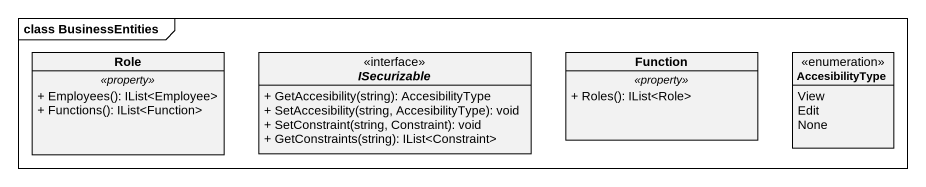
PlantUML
@startuml
mainframe class BusinessEntities
hide circle
hide empty members
skinparam classAttributeIconSize 0
class Role {
  .. <<property>> ..
  + Employees(): IList<Employee>
  + Functions(): IList<Function>
}
interface ISecurizable <<interface>> {
  + GetAccesibility(string): AccesibilityType
  + SetAccesibility(string, AccesibilityType): void
  + SetConstraint(string, Constraint): void
  + GetConstraints(string): IList<Constraint>
}
class Function {
  .. <<property>> ..
  + Roles(): IList<Role>
}
enum AccesibilityType {
  View
  Edit
  None
}
@enduml
